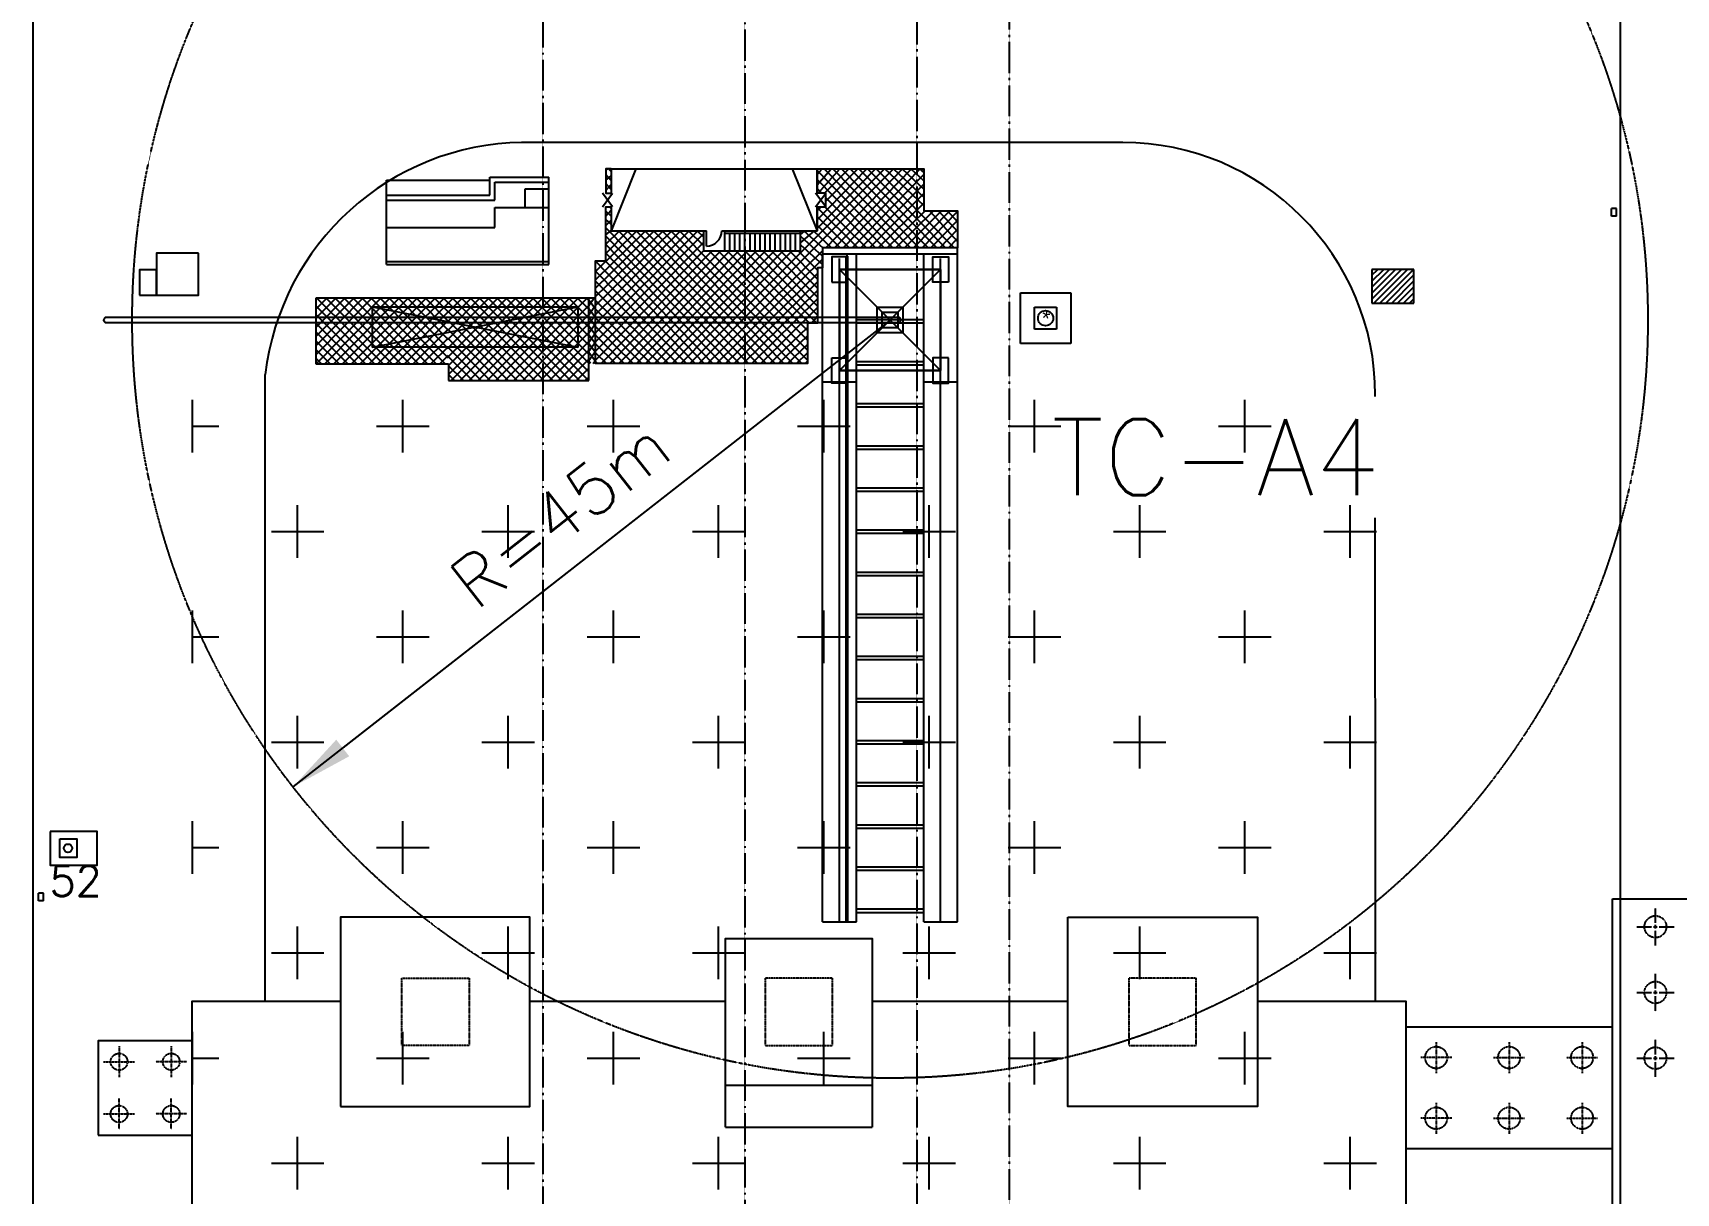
# Model space of a CAD drawing. Header units: inches. Extents: x 2621776591 to 2623670951, y 363331607 to 364354604.
# Drawn here: x 2622798344 to 2622895925, y 363660736 to 363729607 of the extents above; entities that cross this region are included whole.
import ezdxf
from ezdxf.enums import TextEntityAlignment as Align

# ---------------------------------------------------------------- set-up
doc = ezdxf.new("R2010")
doc.units = ezdxf.units.IN
doc.header["$MEASUREMENT"] = 0
for name, pattern in [('BORDERX2', [3.5, 1, -0.5, 1, -0.5, 0, -0.5]), ('CENTER2', [1.125, 0.75, -0.125, 0.125, -0.125]), ('HIDDEN', [0.375, 0.25, -0.125]), ('HIDDEN2', [0.1875, 0.125, -0.0625])]:
    doc.linetypes.add(name, pattern=pattern)
for name, color, linetype in [('ANCHOR POINT', 7, 'Continuous'), ('BLDG', 3, 'Continuous'), ('BOLLARD', 1, 'Continuous'), ('Bollard Nos.', 7, 'Continuous'), ('DIM', 8, 'Continuous'), ('EJECTOR', 6, 'Continuous'), ('LTOWER', 2, 'Continuous'), ('PLAN', 2, 'Continuous'), ('RCC SLAB ON WELDING PLANE-1', 2, 'Continuous'), ('ROAD', 2, 'Continuous'), ('TEXT', 7, 'Continuous'), ('TEXT2', 1, 'Continuous'), ('TEXT3', 6, 'Continuous'), ('TOWER CRANE POSITION', 90, 'Continuous')]:
    doc.layers.add(name, color=color, linetype=linetype)
doc.layers.add('CRANE', color=7, linetype='Continuous', true_color=0x7f3f7f)
doc.layers.add('LAYOUT FREEZE', color=4, linetype='Continuous', plot=False)
doc.styles.add('ROMANS', font='romans')
doc.styles.get("Standard").update_dxf_attribs({"font": 'arial.ttf'})
doc.dimstyles.new('D1500', dxfattribs={"dimtxt": 3000, "dimasz": 3750, "dimexe": 3000, "dimexo": 3000, "dimgap": 1500, "dimtad": 1, "dimdec": 0, "dimzin": 0, "dimdsep": 46, "dimtxsty": 'ROMANS', "dimcen": 0, "dimclrd": 8, "dimclre": 8, "dimclrt": 1, "dimadec": 0, "dimazin": 0, "dimtfac": 1, "dimtdec": 0, "dimtofl": 0, "dimtmove": 0, "dimatfit": 3, "dimfxl": 2, "dimtolj": 1, "dimtzin": 0, "dimarcsym": 0})
pattern_1 = [(45, (0, 0), (-265.1650429449553, 265.1650429449554), []), (135, (0, 0), (-265.1650429449554, -265.1650429449553), [])]
pattern_2 = [(45, (0, 0), (-265.1650429449554, 265.1650429449554), []), (135, (0, 0), (-265.1650429449554, -265.1650429449553), [])]

# ---------------------------------------------------------------- blocks, each defined once
blk = doc.blocks.new('*U97')
at = {"layer": 'TEXT', "color": 0, "linetype": 'CENTER2', "transparency": 16777216}
for p, q in [((0, 222.2423911094666), (0, 1111.331955547333)), ((-1111.331955547333, 0), (-222.2423911094666, 0)), ((222.2423911094666, 0), (1111.331955547333, 0)), ((0, -1111.331955547333), (0, -222.2423911094666))]:
    blk.add_line(p, q, dxfattribs=at)
at = {"layer": 'TEXT', "color": 0, "linetype": 'Continuous', "transparency": 16777216}
for p, q in [((-111.1211955547333, 0), (111.1211955547333, 0)), ((0, -111.1211955547333), (0, 111.1211955547333))]:
    blk.add_line(p, q, dxfattribs=at)
blk = doc.blocks.new('*U98')
at = {"layer": 'TEXT', "color": 0, "linetype": 'CENTER2', "transparency": 16777216}
for p, q in [((0, 222.2423911094666), (0, 1111.331955547333)), ((-1111.331955547333, 0), (-222.2423911094666, 0)), ((222.2423911094666, 0), (1111.331955547333, 0)), ((0, -1111.331955547333), (0, -222.2423911094666))]:
    blk.add_line(p, q, dxfattribs=at)
at = {"layer": 'TEXT', "color": 0, "linetype": 'Continuous', "transparency": 16777216}
for p, q in [((-111.1211955547333, 0), (111.1211955547333, 0)), ((0, -111.1211955547333), (0, 111.1211955547333))]:
    blk.add_line(p, q, dxfattribs=at)
blk = doc.blocks.new('*U99')
at = {"layer": 'TEXT', "color": 0, "linetype": 'CENTER2', "transparency": 16777216}
for p, q in [((0, 222.2423911094666), (0, 1111.331955547333)), ((-1111.331955547333, 0), (-222.2423911094666, 0)), ((222.2423911094666, 0), (1111.331955547333, 0)), ((0, -1111.331955547333), (0, -222.2423911094666))]:
    blk.add_line(p, q, dxfattribs=at)
at = {"layer": 'TEXT', "color": 0, "linetype": 'Continuous', "transparency": 16777216}
for p, q in [((-111.1211955547333, 0), (111.1211955547333, 0)), ((0, -111.1211955547333), (0, 111.1211955547333))]:
    blk.add_line(p, q, dxfattribs=at)
blk = doc.blocks.new('*U100')
at = {"layer": 'TEXT', "color": 0, "linetype": 'CENTER2', "transparency": 16777216}
for p, q in [((0, 222.2423911094666), (0, 1111.331955547333)), ((-1111.331955547333, 0), (-222.2423911094666, 0)), ((222.2423911094666, 0), (1111.331955547333, 0)), ((0, -1111.331955547333), (0, -222.2423911094666))]:
    blk.add_line(p, q, dxfattribs=at)
at = {"layer": 'TEXT', "color": 0, "linetype": 'Continuous', "transparency": 16777216}
for p, q in [((-111.1211955547333, 0), (111.1211955547333, 0)), ((0, -111.1211955547333), (0, 111.1211955547333))]:
    blk.add_line(p, q, dxfattribs=at)
blk = doc.blocks.new('*U101')
at = {"layer": 'TEXT', "color": 0, "linetype": 'CENTER2', "transparency": 16777216}
for p, q in [((0, 222.2423911094666), (0, 1111.331955547333)), ((-1111.331955547333, 0), (-222.2423911094666, 0)), ((222.2423911094666, 0), (1111.331955547333, 0)), ((0, -1111.331955547333), (0, -222.2423911094666))]:
    blk.add_line(p, q, dxfattribs=at)
at = {"layer": 'TEXT', "color": 0, "linetype": 'Continuous', "transparency": 16777216}
for p, q in [((-111.1211955547333, 0), (111.1211955547333, 0)), ((0, -111.1211955547333), (0, 111.1211955547333))]:
    blk.add_line(p, q, dxfattribs=at)
blk = doc.blocks.new('*U102')
at = {"layer": 'TEXT', "color": 0, "linetype": 'CENTER2', "transparency": 16777216}
for p, q in [((0, 222.2423911094666), (0, 1111.331955547333)), ((-1111.331955547333, 0), (-222.2423911094666, 0)), ((222.2423911094666, 0), (1111.331955547333, 0)), ((0, -1111.331955547333), (0, -222.2423911094666))]:
    blk.add_line(p, q, dxfattribs=at)
at = {"layer": 'TEXT', "color": 0, "linetype": 'Continuous', "transparency": 16777216}
for p, q in [((-111.1211955547333, 0), (111.1211955547333, 0)), ((0, -111.1211955547333), (0, 111.1211955547333))]:
    blk.add_line(p, q, dxfattribs=at)
blk = doc.blocks.new('*U103')
at = {"layer": 'TEXT', "color": 0, "linetype": 'CENTER2', "transparency": 16777216}
for p, q in [((0, 222.2423911094666), (0, 1111.331955547333)), ((-1111.331955547333, 0), (-222.2423911094666, 0)), ((222.2423911094666, 0), (1111.331955547333, 0)), ((0, -1111.331955547333), (0, -222.2423911094666))]:
    blk.add_line(p, q, dxfattribs=at)
at = {"layer": 'TEXT', "color": 0, "linetype": 'Continuous', "transparency": 16777216}
for p, q in [((-111.1211955547333, 0), (111.1211955547333, 0)), ((0, -111.1211955547333), (0, 111.1211955547333))]:
    blk.add_line(p, q, dxfattribs=at)
blk = doc.blocks.new('*U104')
at = {"layer": 'TEXT', "color": 0, "linetype": 'CENTER2', "transparency": 16777216}
for p, q in [((0, 222.2423911094666), (0, 1111.331955547333)), ((-1111.331955547333, 0), (-222.2423911094666, 0)), ((222.2423911094666, 0), (1111.331955547333, 0)), ((0, -1111.331955547333), (0, -222.2423911094666))]:
    blk.add_line(p, q, dxfattribs=at)
at = {"layer": 'TEXT', "color": 0, "linetype": 'Continuous', "transparency": 16777216}
for p, q in [((-111.1211955547333, 0), (111.1211955547333, 0)), ((0, -111.1211955547333), (0, 111.1211955547333))]:
    blk.add_line(p, q, dxfattribs=at)
blk = doc.blocks.new('*U105')
at = {"layer": 'TEXT', "color": 0, "linetype": 'CENTER2', "transparency": 16777216}
for p, q in [((0, 222.2423911094666), (0, 1111.331955547333)), ((-1111.331955547333, 0), (-222.2423911094666, 0)), ((222.2423911094666, 0), (1111.331955547333, 0)), ((0, -1111.331955547333), (0, -222.2423911094666))]:
    blk.add_line(p, q, dxfattribs=at)
at = {"layer": 'TEXT', "color": 0, "linetype": 'Continuous', "transparency": 16777216}
for p, q in [((-111.1211955547333, 0), (111.1211955547333, 0)), ((0, -111.1211955547333), (0, 111.1211955547333))]:
    blk.add_line(p, q, dxfattribs=at)
blk = doc.blocks.new('*U106')
at = {"layer": 'TEXT', "color": 0, "linetype": 'CENTER2', "transparency": 16777216}
for p, q in [((0, 222.2423911094666), (0, 1111.331955547333)), ((-1111.331955547333, 0), (-222.2423911094666, 0)), ((222.2423911094666, 0), (1111.331955547333, 0)), ((0, -1111.331955547333), (0, -222.2423911094666))]:
    blk.add_line(p, q, dxfattribs=at)
at = {"layer": 'TEXT', "color": 0, "linetype": 'Continuous', "transparency": 16777216}
for p, q in [((-111.1211955547333, 0), (111.1211955547333, 0)), ((0, -111.1211955547333), (0, 111.1211955547333))]:
    blk.add_line(p, q, dxfattribs=at)
blk = doc.blocks.new('*U107')
at = {"layer": 'TEXT', "color": 0, "linetype": 'CENTER2', "transparency": 16777216}
for p, q in [((0, 222.2423911094666), (0, 1111.331955547333)), ((-1111.331955547333, 0), (-222.2423911094666, 0)), ((222.2423911094666, 0), (1111.331955547333, 0)), ((0, -1111.331955547333), (0, -222.2423911094666))]:
    blk.add_line(p, q, dxfattribs=at)
at = {"layer": 'TEXT', "color": 0, "linetype": 'Continuous', "transparency": 16777216}
for p, q in [((-111.1211955547333, 0), (111.1211955547333, 0)), ((0, -111.1211955547333), (0, 111.1211955547333))]:
    blk.add_line(p, q, dxfattribs=at)
blk = doc.blocks.new('*U108')
at = {"layer": 'TEXT', "color": 0, "linetype": 'CENTER2', "transparency": 16777216}
for p, q in [((0, 222.2423911094666), (0, 1111.331955547333)), ((-1111.331955547333, 0), (-222.2423911094666, 0)), ((222.2423911094666, 0), (1111.331955547333, 0)), ((0, -1111.331955547333), (0, -222.2423911094666))]:
    blk.add_line(p, q, dxfattribs=at)
at = {"layer": 'TEXT', "color": 0, "linetype": 'Continuous', "transparency": 16777216}
for p, q in [((-111.1211955547333, 0), (111.1211955547333, 0)), ((0, -111.1211955547333), (0, 111.1211955547333))]:
    blk.add_line(p, q, dxfattribs=at)
blk = doc.blocks.new('*U109')
at = {"layer": 'TEXT', "color": 0, "linetype": 'CENTER2', "transparency": 16777216}
for p, q in [((0, 222.2423911094666), (0, 1111.331955547333)), ((-1111.331955547333, 0), (-222.2423911094666, 0)), ((222.2423911094666, 0), (1111.331955547333, 0)), ((0, -1111.331955547333), (0, -222.2423911094666))]:
    blk.add_line(p, q, dxfattribs=at)
at = {"layer": 'TEXT', "color": 0, "linetype": 'Continuous', "transparency": 16777216}
for p, q in [((-111.1211955547333, 0), (111.1211955547333, 0)), ((0, -111.1211955547333), (0, 111.1211955547333))]:
    blk.add_line(p, q, dxfattribs=at)
blk = doc.blocks.new('*U110')
at = {"layer": 'TEXT', "color": 0, "linetype": 'CENTER2', "transparency": 16777216}
for p, q in [((0, 222.2423911094666), (0, 1111.331955547333)), ((-1111.331955547333, 0), (-222.2423911094666, 0)), ((222.2423911094666, 0), (1111.331955547333, 0)), ((0, -1111.331955547333), (0, -222.2423911094666))]:
    blk.add_line(p, q, dxfattribs=at)
at = {"layer": 'TEXT', "color": 0, "linetype": 'Continuous', "transparency": 16777216}
for p, q in [((-111.1211955547333, 0), (111.1211955547333, 0)), ((0, -111.1211955547333), (0, 111.1211955547333))]:
    blk.add_line(p, q, dxfattribs=at)
blk = doc.blocks.new('*U111')
at = {"layer": 'TEXT', "color": 0, "linetype": 'CENTER2', "transparency": 16777216}
for p, q in [((0, 222.2423911094666), (0, 1111.331955547333)), ((-1111.331955547333, 0), (-222.2423911094666, 0)), ((222.2423911094666, 0), (1111.331955547333, 0)), ((0, -1111.331955547333), (0, -222.2423911094666))]:
    blk.add_line(p, q, dxfattribs=at)
at = {"layer": 'TEXT', "color": 0, "linetype": 'Continuous', "transparency": 16777216}
for p, q in [((-111.1211955547333, 0), (111.1211955547333, 0)), ((0, -111.1211955547333), (0, 111.1211955547333))]:
    blk.add_line(p, q, dxfattribs=at)
blk = doc.blocks.new('*U112')
at = {"layer": 'TEXT', "color": 0, "linetype": 'CENTER2', "transparency": 16777216}
for p, q in [((0, 222.2423911094666), (0, 1111.331955547333)), ((-1111.331955547333, 0), (-222.2423911094666, 0)), ((222.2423911094666, 0), (1111.331955547333, 0)), ((0, -1111.331955547333), (0, -222.2423911094666))]:
    blk.add_line(p, q, dxfattribs=at)
at = {"layer": 'TEXT', "color": 0, "linetype": 'Continuous', "transparency": 16777216}
for p, q in [((-111.1211955547333, 0), (111.1211955547333, 0)), ((0, -111.1211955547333), (0, 111.1211955547333))]:
    blk.add_line(p, q, dxfattribs=at)
blk = doc.blocks.new('*U113')
at = {"layer": 'TEXT', "color": 0, "linetype": 'CENTER2', "transparency": 16777216}
for p, q in [((0, 222.2423911094666), (0, 1111.331955547333)), ((-1111.331955547333, 0), (-222.2423911094666, 0)), ((222.2423911094666, 0), (1111.331955547333, 0)), ((0, -1111.331955547333), (0, -222.2423911094666))]:
    blk.add_line(p, q, dxfattribs=at)
at = {"layer": 'TEXT', "color": 0, "linetype": 'Continuous', "transparency": 16777216}
for p, q in [((-111.1211955547333, 0), (111.1211955547333, 0)), ((0, -111.1211955547333), (0, 111.1211955547333))]:
    blk.add_line(p, q, dxfattribs=at)
blk = doc.blocks.new('*U114')
at = {"layer": 'TEXT', "color": 0, "linetype": 'CENTER2', "transparency": 16777216}
for p, q in [((0, 222.2423911094666), (0, 1111.331955547333)), ((-1111.331955547333, 0), (-222.2423911094666, 0)), ((222.2423911094666, 0), (1111.331955547333, 0)), ((0, -1111.331955547333), (0, -222.2423911094666))]:
    blk.add_line(p, q, dxfattribs=at)
at = {"layer": 'TEXT', "color": 0, "linetype": 'Continuous', "transparency": 16777216}
for p, q in [((-111.1211955547333, 0), (111.1211955547333, 0)), ((0, -111.1211955547333), (0, 111.1211955547333))]:
    blk.add_line(p, q, dxfattribs=at)
blk = doc.blocks.new('*U115')
at = {"layer": 'TEXT', "color": 0, "linetype": 'CENTER2', "transparency": 16777216}
for p, q in [((0, 222.2423911094666), (0, 1111.331955547333)), ((-1111.331955547333, 0), (-222.2423911094666, 0)), ((222.2423911094666, 0), (1111.331955547333, 0)), ((0, -1111.331955547333), (0, -222.2423911094666))]:
    blk.add_line(p, q, dxfattribs=at)
at = {"layer": 'TEXT', "color": 0, "linetype": 'Continuous', "transparency": 16777216}
for p, q in [((-111.1211955547333, 0), (111.1211955547333, 0)), ((0, -111.1211955547333), (0, 111.1211955547333))]:
    blk.add_line(p, q, dxfattribs=at)
blk = doc.blocks.new('*U92')
at = {"layer": 'TEXT', "color": 0, "linetype": 'CENTER2', "transparency": 16777216}
for p, q in [((0, 222.2423911094666), (0, 1111.331955547333)), ((-1111.331955547333, 0), (-222.2423911094666, 0)), ((222.2423911094666, 0), (1111.331955547333, 0)), ((0, -1111.331955547333), (0, -222.2423911094666))]:
    blk.add_line(p, q, dxfattribs=at)
at = {"layer": 'TEXT', "color": 0, "linetype": 'Continuous', "transparency": 16777216}
for p, q in [((-111.1211955547333, 0), (111.1211955547333, 0)), ((0, -111.1211955547333), (0, 111.1211955547333))]:
    blk.add_line(p, q, dxfattribs=at)
blk = doc.blocks.new('*U93')
at = {"layer": 'TEXT', "color": 0, "linetype": 'CENTER2', "transparency": 16777216}
for p, q in [((0, 222.2423911094666), (0, 1111.331955547333)), ((-1111.331955547333, 0), (-222.2423911094666, 0)), ((222.2423911094666, 0), (1111.331955547333, 0)), ((0, -1111.331955547333), (0, -222.2423911094666))]:
    blk.add_line(p, q, dxfattribs=at)
at = {"layer": 'TEXT', "color": 0, "linetype": 'Continuous', "transparency": 16777216}
for p, q in [((-111.1211955547333, 0), (111.1211955547333, 0)), ((0, -111.1211955547333), (0, 111.1211955547333))]:
    blk.add_line(p, q, dxfattribs=at)
blk = doc.blocks.new('*U94')
at = {"layer": 'TEXT', "color": 0, "linetype": 'CENTER2', "transparency": 16777216}
for p, q in [((0, 222.2423911094666), (0, 1111.331955547333)), ((-1111.331955547333, 0), (-222.2423911094666, 0)), ((222.2423911094666, 0), (1111.331955547333, 0)), ((0, -1111.331955547333), (0, -222.2423911094666))]:
    blk.add_line(p, q, dxfattribs=at)
at = {"layer": 'TEXT', "color": 0, "linetype": 'Continuous', "transparency": 16777216}
for p, q in [((-111.1211955547333, 0), (111.1211955547333, 0)), ((0, -111.1211955547333), (0, 111.1211955547333))]:
    blk.add_line(p, q, dxfattribs=at)
blk = doc.blocks.new('*U95')
at = {"layer": 'TEXT', "color": 0, "linetype": 'CENTER2', "transparency": 16777216}
for p, q in [((0, 222.2423911094666), (0, 1111.331955547333)), ((-1111.331955547333, 0), (-222.2423911094666, 0)), ((222.2423911094666, 0), (1111.331955547333, 0)), ((0, -1111.331955547333), (0, -222.2423911094666))]:
    blk.add_line(p, q, dxfattribs=at)
at = {"layer": 'TEXT', "color": 0, "linetype": 'Continuous', "transparency": 16777216}
for p, q in [((-111.1211955547333, 0), (111.1211955547333, 0)), ((0, -111.1211955547333), (0, 111.1211955547333))]:
    blk.add_line(p, q, dxfattribs=at)
blk = doc.blocks.new('*U96')
at = {"layer": 'TEXT', "color": 0, "linetype": 'CENTER2', "transparency": 16777216}
for p, q in [((0, 222.2423911094666), (0, 1111.331955547333)), ((-1111.331955547333, 0), (-222.2423911094666, 0)), ((222.2423911094666, 0), (1111.331955547333, 0)), ((0, -1111.331955547333), (0, -222.2423911094666))]:
    blk.add_line(p, q, dxfattribs=at)
at = {"layer": 'TEXT', "color": 0, "linetype": 'Continuous', "transparency": 16777216}
for p, q in [((-111.1211955547333, 0), (111.1211955547333, 0)), ((0, -111.1211955547333), (0, 111.1211955547333))]:
    blk.add_line(p, q, dxfattribs=at)
blk = doc.blocks.new('A$C04841EF5')
at = {"layer": 'TEXT', "color": 9, "linetype": 'HIDDEN2', "ltscale": 2}
for centre in [(2622894695.684726, 363676549.332268), (2622909595.684726, 363676549.332268), (2622894695.684726, 363672649.332268), (2622909595.684726, 363672649.332268), (2622894695.684726, 363668749.332268), (2622909595.684726, 363668749.332268), (2622894695.684726, 363656549.332268), (2622909595.684726, 363656549.332268), (2622894695.684726, 363652649.332268), (2622909595.684726, 363652649.332268), (2622894695.684726, 363648749.332268), (2622909595.684726, 363648749.332268), (2622894695.684726, 363645249.332268), (2622909595.684726, 363645249.332268), (2622894695.684726, 363641349.332268), (2622909595.684726, 363641349.332268), (2622894695.684726, 363637449.332268), (2622909595.684726, 363637449.332268), (2622894695.684726, 363625249.332268), (2622909595.684726, 363625249.332268), (2622894695.684726, 363621349.332268), (2622909595.684726, 363621349.332268), (2622894695.684726, 363617449.332268), (2622909595.684726, 363617449.332268)]:
    blk.add_circle(centre, 650, dxfattribs=at)
at = {"layer": 'TEXT', "color": 9, "linetype": 'CENTER2'}
for name, p in [('*U97', (2622894695.684726, 363676549.332268)), ('*U98', (2622909595.684726, 363676549.332268)), ('*U100', (2622894695.684726, 363672649.332268)), ('*U99', (2622909595.684726, 363672649.332268)), ('*U101', (2622894695.684726, 363668749.332268)), ('*U102', (2622909595.684726, 363668749.332268)), ('*U103', (2622894695.684726, 363656549.332268)), ('*U105', (2622909595.684726, 363656549.332268)), ('*U104', (2622894695.684726, 363652649.332268)), ('*U106', (2622909595.684726, 363652649.332268)), ('*U108', (2622894695.684726, 363648749.332268)), ('*U107', (2622909595.684726, 363648749.332268)), ('*U109', (2622894695.684726, 363645249.332268)), ('*U110', (2622909595.684726, 363645249.332268)), ('*U112', (2622894695.684726, 363641349.332268)), ('*U111', (2622909595.684726, 363641349.332268)), ('*U113', (2622894695.684726, 363637449.332268)), ('*U114', (2622909595.684726, 363637449.332268)), ('*U92', (2622894695.684726, 363625249.332268)), ('*U115', (2622909595.684726, 363625249.332268)), ('*U93', (2622894695.684726, 363621349.332268)), ('*U94', (2622909595.684726, 363621349.332268)), ('*U96', (2622894695.684726, 363617449.332268)), ('*U95', (2622909595.684726, 363617449.332268))]:
    blk.add_blockref(name, p, dxfattribs=at)
blk = doc.blocks.new('A$C3E9357EF')
at = {"layer": 'PLAN'}
blk.add_lwpolyline([(-5600, 0), (0, 0), (0, 5600), (-5600, 5600)], close=True, dxfattribs=at)
at = {"layer": 'TEXT', "color": 9, "linetype": 'CENTER2', "ltscale": 0.3}
for p, q in [((-4350, 5270.634920597076), (-4350, 3429.365079402924)), ((-1250, 5270.634920597076), (-1250, 3429.365079402924)), ((-5270.634920597076, 4350), (-3429.365079402924, 4350)), ((-329.3650794029236, 4350), (-2170.634920597076, 4350)), ((-4350, 329.3650794029236), (-4350, 2170.634920597076)), ((-1250, 329.3650794029236), (-1250, 2170.634920597076)), ((-5270.634920597076, 1250), (-3429.365079402924, 1250)), ((-329.3650794029236, 1250), (-2170.634920597076, 1250))]:
    blk.add_line(p, q, dxfattribs=at)
at = {"layer": 'TEXT', "color": 9, "linetype": 'HIDDEN2', "ltscale": 2}
for centre in [(-4350, 4350), (-1250, 4350), (-4350, 1250), (-1250, 1250)]:
    blk.add_circle(centre, 500, dxfattribs=at)
blk = doc.blocks.new('A$C58244D95')
at = {"layer": 'PLAN'}
blk.add_lwpolyline([(0, -7200), (12265, -7200), (12265, 0), (0, 0)], close=True, dxfattribs=at)
at = {"layer": 'TEXT', "color": 9, "linetype": 'CENTER2', "ltscale": 0.3}
for p, q in [((1800, -879.3650794029236), (1800, -2720.634920597076)), ((6132.5, -879.3650794029236), (6132.5, -2720.634920597076)), ((10465, -879.3650794029236), (10465, -2720.634920597076)), ((2720.634920597076, -1800), (879.3650794029236, -1800)), ((5211.865079402924, -1800), (7053.134920597076, -1800)), ((9544.365079402924, -1800), (11385.63492059708, -1800)), ((1800, -4479.365079402924), (1800, -6320.634920597076)), ((6132.5, -4479.365079402924), (6132.5, -6320.634920597076)), ((10465, -4479.365079402924), (10465, -6320.634920597076)), ((2720.634920597076, -5400), (879.3650794029236, -5400)), ((5211.865079402924, -5400), (7053.134920597076, -5400)), ((9544.365079402924, -5400), (11385.63492059708, -5400))]:
    blk.add_line(p, q, dxfattribs=at)
at = {"layer": 'TEXT', "color": 9, "linetype": 'HIDDEN2', "ltscale": 1.5}
for centre in [(1800, -1800), (6132.5, -1800), (10465, -1800), (1800, -5400), (6132.5, -5400), (10465, -5400)]:
    blk.add_circle(centre, 650, dxfattribs=at)
blk = doc.blocks.new('A$C3CC9201D')
at = {"layer": 'PLAN'}
for p, q in [((-2400.000000953674, 0), (0, 12200)), ((0, 0), (-2400.000000953674, 12200))]:
    blk.add_line(p, q, dxfattribs=at)
blk.add_lwpolyline([(-2400.000000953674, 12200), (0, 12200), (0, 0), (-2400.000000953674, 0)], close=True, dxfattribs=at)
blk = doc.blocks.new('A$C535C27A4')
at = {"layer": 'BOLLARD'}
for points in [[(0, 1000), (0, -1000), (2800, -1000.000000357628), (2800, 999.9999996423721)], [(570, 557.5), (1580, 557.5), (1580, -557.5), (570, -557.5)]]:
    blk.add_lwpolyline(points, close=True, dxfattribs=at)
blk.add_circle((1060.00114774704, 0), 250, dxfattribs=at)
blk = doc.blocks.new('A$C6b66f7a2')
at = {"layer": 'BOLLARD'}
blk.add_blockref('A$C535C27A4', (2622799368.812347, 363681209.7696136), dxfattribs=at)
at = {"layer": 'Bollard Nos.', "style": 'ROMANS'}
blk.add_text('52', height=1800, dxfattribs=at).set_placement((2622799343.523187, 363678371.3075045))
blk = doc.blocks.new('*D170')
at = {"layer": 'Defpoints', "color": 0, "transparency": 16777216}
for p in [(2622849243.691272, 363712562.2426276), (2622813789.336012, 363684849.6337085)]:
    blk.add_point(p, dxfattribs=at)
at = {"layer": 'TOWER CRANE POSITION', "color": 8, "lineweight": -2, "transparency": 16777216}
blk.add_line((2622838832.491711, 363704424.4130244), (2622816743.865617, 363687159.0177851), dxfattribs=at)
at = {"layer": 'TOWER CRANE POSITION', "color": 8, "transparency": 16777216}
blk.add_solid([(2622816358.96827, 363687651.4393859), (2622817128.762962, 363686666.5961843), (2622813789.336012, 363684849.6337085)], dxfattribs=at)
at = {"layer": 'TOWER CRANE POSITION', "color": 10, "transparency": 16777216, "insert": (2622829669.00638, 363701069.5618521), "char_height": 3000, "attachment_point": 5, "rotation": 38.012672773251374, "style": 'ROMANS'}
blk.add_mtext('\\A1;R=45m', dxfattribs=at)
blk = doc.blocks.new('A$C025c3eea')
h = blk.add_hatch()
h.set_pattern_fill('CROSS', color=190, scale=25000)
h.set_pattern_definition([(0, (0, 0), (6250, 6250), [3125, -9375]), (90, (1562.5, -1562.5), (-6249.999999999999, 6250), [3125, -9375])])
h.paths.add_polyline_path([(-36790.66273736954, -137395.1127122641), (-36790.66273736954, -172595.9893831015), (0, -172595.9893831015), (0, 0), (-72063.49206352234, 0), (-72063.49206352234, -133129.3227571249), (-74354.24835014343, -133129.3227571249), (-74354.24835014343, -138929.3227590322), (-61154.24835014343, -138929.3227590322), (-61154.24835014343, -137395.1127122641)])

msp = doc.modelspace()

# ---------------------------------------------------------------- hatches: boundary and pattern name
at = {"linetype": 'ByBlock'}
h = msp.add_hatch(dxfattribs=at)
h.set_pattern_fill('ANSI31', color=256, scale=2000, style=0)
h.set_pattern_definition([(45, (2622877733.95807, 363714036.3181389), (-176.7766952966369, 176.7766952966369), [])])
h.paths.add_polyline_path([(2622877855.741298, 363713569.3323619), (2622880355.741298, 363713569.3323619), (2622880355.741298, 363715569.3323619), (2622877855.741298, 363715569.3323619)])
at = {"layer": 'PLAN', "linetype": 'ByBlock'}
h = msp.add_hatch(dxfattribs=at)
h.set_pattern_fill('ANSI37', color=8, scale=3000, style=0)
h.set_pattern_definition(pattern_2)
h.paths.add_polyline_path([(2622844913.60727, 363719286.8813062), (2622845423.607269, 363719286.8808635), (2622845423.608009, 363720084.0171949), (2622844913.607963, 363720084.0176612), (2622844913.609232, 363721542.8844689), (2622851243.682541, 363721542.8844689), (2622851243.682542, 363719042.8845565), (2622853243.682541, 363719042.8846797), (2622853243.682543, 363716852.8921533), (2622845243.679494, 363716852.8931909), (2622845243.679494, 363715652.8919427), (2622844943.681473, 363715652.8919427), (2622844943.681473, 363712382.8919427), (2622844343.681473, 363712382.8919427), (2622844343.681473, 363709982.8919427), (2622831753.772157, 363709982.8919428), (2622831753.772157, 363713862.8849999), (2622831754.020477, 363716066.1265215), (2622832359.78342, 363716066.1756245), (2622832359.659257, 363719286.8924064), (2622832683.607269, 363719286.8919442), (2622832683.606022, 363717852.8880181), (2622838162.378281, 363717852.8880181), (2622838162.378281, 363716663.5851195), (2622843930.907544, 363716663.5802336), (2622843930.908552, 363717852.882139), (2622844913.606023, 363717852.8812845)])
h = msp.add_hatch(dxfattribs=at)
h.set_pattern_fill('ANSI37', color=8, scale=3000, style=0)
h.set_pattern_definition(pattern_2)
h.paths.add_polyline_path([(2622832683.609231, 363721542.8919423), (2622832359.659258, 363721542.8919423), (2622832359.659258, 363720086.8926321), (2622832683.607965, 363720086.8926321)])
h = msp.add_hatch(dxfattribs=at)
h.set_pattern_fill('ANSI37', color=8, scale=3000, style=0)
h.set_pattern_definition(pattern_1)
h.paths.add_polyline_path([(2622815143.772157, 363709962.8849999), (2622823023.772157, 363709962.8849999), (2622823023.772157, 363713862.8849999), (2622815143.772157, 363713862.8849999)])
h = msp.add_hatch(dxfattribs=at)
h.set_pattern_fill('ANSI37', color=8, scale=3000, style=0)
h.set_pattern_definition(pattern_1)
h.paths.add_polyline_path([(2622823023.772157, 363713862.8849999), (2622831353.772157, 363713862.8849999), (2622831353.772157, 363708962.885), (2622823023.772157, 363708962.885)])
h = msp.add_hatch(dxfattribs=at)
h.set_pattern_fill('ANSI37', color=8, scale=3000, style=0)
h.set_pattern_definition(pattern_1)
h.paths.add_polyline_path([(2622831353.772157, 363713870.5896138), (2622831753.772157, 363713870.5896138), (2622831753.772157, 363709982.8919428), (2622831353.772157, 363709982.8919428)])

# ---------------------------------------------------------------- linework, layer by layer
at = {"color": 8}
for p, q in [((2622846743.684623, 363716346.0801492), (2622846643.684622, 363716346.0801492)), ((2622846643.706914, 363676849.3334245), (2622846643.684622, 363716346.0801492)), ((2622846743.706915, 363676849.3334959), (2622846743.684623, 363716346.0801492))]:
    msp.add_line(p, q, dxfattribs=at)
at = {"linetype": 'ByBlock'}
for p, q in [((2622877855.741298, 363715569.3323619), (2622877855.741298, 363713569.3323619)), ((2622880355.741298, 363715569.3323619), (2622877855.741298, 363715569.3323619)), ((2622880355.741298, 363713569.3323619), (2622880355.741298, 363715569.3323619)), ((2622877855.741298, 363713569.3323619), (2622880355.741298, 363713569.3323619))]:
    msp.add_line(p, q, dxfattribs=at)
at = {"layer": 'ANCHOR POINT'}
for p, q in [((2622892085.741305, 363718734.7517463), (2622892085.741305, 363719184.7517463)), ((2622892385.741305, 363719184.7517463), (2622892085.741305, 363719184.7517463)), ((2622892385.741305, 363718734.7517463), (2622892385.741305, 363719184.7517463)), ((2622892385.741305, 363718734.7517463), (2622892085.741305, 363718734.7517463)), ((2622798978.771984, 363678534.7696131), (2622798678.771984, 363678534.7696131)), ((2622798678.771984, 363678084.7696131), (2622798678.771984, 363678534.7696131)), ((2622798978.771984, 363678084.7696131), (2622798978.771984, 363678534.7696131)), ((2622798978.771984, 363678084.7696131), (2622798678.771984, 363678084.7696131))]:
    msp.add_line(p, q, dxfattribs=at)
at = {"layer": 'BLDG'}
for p, q in [((2622827583.606458, 363720342.8850003), (2622828983.606458, 363720342.8850003)), ((2622827583.606458, 363719242.8850003), (2622827583.606458, 363720342.8850003)), ((2622828983.606458, 363716042.8850003), (2622828983.606458, 363720342.8850003)), ((2622825783.606449, 363718052.8850002), (2622825783.606452, 363719242.8850003)), ((2622825783.606452, 363719242.8850003), (2622828983.606458, 363719242.8850003)), ((2622819333.606458, 363718052.8850003), (2622825783.606457, 363718052.8850002)), ((2622819333.606458, 363716042.885), (2622819333.606458, 363718052.8850003)), ((2622819333.606458, 363716042.885), (2622828983.606458, 363716042.8850003))]:
    msp.add_line(p, q, dxfattribs=at)
at = {"layer": 'CRANE', "linetype": 'BORDERX2'}
for p, q in [((2622828621.113186, 364111009.0388685, -2.182787284255018e-08), (2622828621.113186, 363568050.6167499, -2.182787284255018e-08)), ((2622850843.692482, 364108242.3029956, -2.182787284255018e-08), (2622850843.692482, 363612984.5915753, -2.182787284255018e-08)), ((2622840620.733868, 364087548.3841288, -2.182787284255018e-08), (2622840620.733868, 363544555.6585762, -2.182787284255018e-08)), ((2622856343.783384, 363643484.5965747, -2.182787284255018e-08), (2622856343.775478, 364077774.4802753, -2.182787284255018e-08))]:
    msp.add_line(p, q, dxfattribs=at)
at = {"layer": 'EJECTOR'}
for points in [[(2622808178.772149, 363716534.3300918), (2622805678.772149, 363716534.3300918), (2622805678.772149, 363714034.3301008), (2622808178.772149, 363714034.3301008)], [(2622804678.772149, 363714034.3301008), (2622805678.772149, 363714034.3301008), (2622805678.772149, 363715534.3301008), (2622804678.772149, 363715534.3301008)]]:
    msp.add_lwpolyline(points, close=True, dxfattribs=at)
at = {"layer": 'LAYOUT FREEZE'}
for p, q in [((2622845243.684623, 363708902.8850002), (2622847243.683643, 363708902.8850002)), ((2622851243.683643, 363708902.8892791), (2622853243.682664, 363708902.8892791))]:
    msp.add_line(p, q, dxfattribs=at)
at = {"layer": 'LTOWER'}
for p, q in [((2622856981.930947, 363714169.8720229), (2622859981.930947, 363714169.8720229)), ((2622856981.930947, 363711169.8720228), (2622856981.930947, 363714169.8720229)), ((2622857831.930947, 363712019.8720223), (2622857831.930947, 363713319.8720219)), ((2622857831.930947, 363713319.8720219), (2622859131.930947, 363713319.8720224)), ((2622859131.930947, 363713319.8720224), (2622859131.930947, 363712019.8720228)), ((2622859981.930947, 363714169.8720229), (2622859981.930947, 363711169.8720229)), ((2622859131.930947, 363712019.8720228), (2622857831.930947, 363712019.8720223)), ((2622859981.930947, 363711169.8720229), (2622856981.930947, 363711169.8720228))]:
    msp.add_line(p, q, dxfattribs=at)
msp.add_circle((2622858481.930947, 363712669.8720224), 449.9999999999999, dxfattribs=at)
at = {"layer": 'PLAN'}
for p, q in [((2622834158.609231, 363721542.8906601), (2622832683.607591, 363717852.8919428)), ((2622832683.609231, 363721542.8919423), (2622832683.607965, 363720086.8919433)), ((2622832683.609231, 363721542.8919423), (2622844913.609231, 363721542.8813065)), ((2622843438.60923, 363721542.8825896), (2622844913.606022, 363717852.8813069)), ((2622844913.60874, 363721542.8844689), (2622844913.607965, 363720086.8813074)), ((2622819333.606458, 363720862.8850003), (2622825483.606457, 363720862.8850001)), ((2622819333.606458, 363715862.8850001), (2622819333.606458, 363720862.8850003)), ((2622825483.606454, 363719982.8850001), (2622825483.606457, 363721042.8850002)), ((2622825483.606457, 363721042.8850002), (2622828983.606458, 363721042.8850002)), ((2622825783.606456, 363720742.8850003), (2622828983.606458, 363720742.8850003)), ((2622825783.606453, 363719682.8850002), (2622825783.606456, 363720742.8850003)), ((2622828983.606452, 363715862.8850002), (2622828983.606458, 363721042.8850002)), ((2622832173.607617, 363719286.8923877), (2622832773.608313, 363720086.8918661)), ((2622832773.607617, 363719286.8918656), (2622832173.608313, 363720086.8923877)), ((2622844823.607269, 363719286.8813851), (2622845423.607965, 363720086.8808635)), ((2622845423.607269, 363719286.8808635), (2622844823.607965, 363720086.8813851)), ((2622819333.606458, 363719982.8850003), (2622825483.606454, 363719982.8850001)), ((2622819333.606458, 363719682.8850003), (2622825783.606453, 363719682.8850002)), ((2622832683.607269, 363719286.8919442), (2622832683.606022, 363717852.8919433)), ((2622844913.607269, 363719286.8813065), (2622844913.606022, 363717852.8813069)), ((2622832683.607591, 363717852.8919428), (2622838348.606744, 363717852.8866248)), ((2622838348.60733, 363716952.8865594), (2622838348.606744, 363717852.8865593)), ((2622839248.606904, 363717852.8861036), (2622844913.606022, 363717852.8813069)), ((2622839430.907544, 363716663.5851195), (2622839430.908552, 363717852.8859492)), ((2622843930.908422, 363717700.0147042), (2622839430.908422, 363717700.0185165)), ((2622839730.907544, 363716663.5848653), (2622839730.908422, 363717700.0182624)), ((2622840030.907544, 363716663.5846112), (2622840030.908422, 363717700.0180083)), ((2622840330.907544, 363716663.584357), (2622840330.908422, 363717700.0177541)), ((2622840630.907544, 363716663.5841029), (2622840630.908422, 363717700.0175)), ((2622840930.907544, 363716663.5838487), (2622840930.908422, 363717700.0172458)), ((2622841230.907544, 363716663.5835946), (2622841230.908422, 363717700.0169917)), ((2622841530.907544, 363716663.5833404), (2622841530.908422, 363717700.0167375)), ((2622841830.907544, 363716663.5830863), (2622841830.908422, 363717700.0164834)), ((2622842130.907544, 363716663.5828321), (2622842130.908422, 363717700.0162292)), ((2622842430.907544, 363716663.5825779), (2622842430.908422, 363717700.015975)), ((2622842730.907544, 363716663.5823238), (2622842730.908422, 363717700.0157209)), ((2622843030.907544, 363716663.5820696), (2622843030.908422, 363717700.0154667)), ((2622843330.907544, 363716663.5818155), (2622843330.908422, 363717700.0152126)), ((2622843630.907544, 363716663.5815613), (2622843630.908422, 363717700.0149584)), ((2622843930.907544, 363716663.5813072), (2622843930.908422, 363717700.0147043)), ((2622838162.378281, 363716663.5851195), (2622843930.907545, 363716663.5851194)), ((2622845243.706995, 363676849.3324261), (2622845243.679327, 363716492.8844689)), ((2622845243.681473, 363716492.8844689), (2622853243.682543, 363716492.8844689)), ((2622847243.706503, 363676849.3324261), (2622847243.67823, 363716492.8844689)), ((2622851243.70519, 363676849.3338524), (2622851243.678541, 363716492.8844689)), ((2622853243.679628, 363716492.8844689), (2622853243.679675, 363716852.8921533)), ((2622853243.70571, 363676849.3338524), (2622853243.679628, 363716492.8844689)), ((2622819333.606458, 363715862.8850001), (2622828983.606452, 363715862.8850002)), ((2622815143.772157, 363713862.8849999), (2622815143.772157, 363709962.8849999)), ((2622831753.772157, 363713862.8849999), (2622815143.772157, 363713862.8849999)), ((2622831353.772157, 363708962.885), (2622831353.772157, 363713862.8849999)), ((2622815143.772157, 363709962.8849999), (2622823023.772157, 363709962.8849999)), ((2622823023.772157, 363709962.8849999), (2622823023.772157, 363708962.885)), ((2622823023.772157, 363708962.885), (2622831353.772157, 363708962.885)), ((2622845243.706995, 363676849.3324261), (2622847243.706503, 363676849.3338524)), ((2622851243.705191, 363676849.3338524), (2622853243.705709, 363676849.3338524))]:
    msp.add_line(p, q, dxfattribs=at)
at = {"layer": 'PLAN', "color": 8}
for p, q in [((2622847243.684571, 363712602.8850002), (2622851243.684517, 363712602.8850002)), ((2622847243.684714, 363712402.8850002), (2622851243.684652, 363712402.8850002)), ((2622847243.684571, 363710102.8850002), (2622851243.684517, 363710102.8850002)), ((2622847243.684714, 363709902.8850002), (2622851243.684652, 363709902.8850002)), ((2622847243.684571, 363707602.8850002), (2622851243.684517, 363707602.8850002)), ((2622847243.684714, 363707402.8850002), (2622851243.684652, 363707402.8850002)), ((2622847243.747514, 363705102.8850002), (2622851243.747514, 363705102.8850002)), ((2622847243.747514, 363704902.8850002), (2622851243.747514, 363704902.8850002)), ((2622847243.81051, 363702602.8850002), (2622851243.81051, 363702602.8850002)), ((2622847243.81051, 363702402.8850002), (2622851243.81051, 363702402.8850002)), ((2622847243.747514, 363700102.8850002), (2622851243.747514, 363700102.8850002)), ((2622847243.747514, 363699902.8850002), (2622851243.747514, 363699902.8850002)), ((2622847243.81051, 363697602.8850002), (2622851243.81051, 363697602.8850002)), ((2622847243.81051, 363697402.8850002), (2622851243.81051, 363697402.8850002)), ((2622847243.873507, 363695102.8850002), (2622851243.873507, 363695102.8850002)), ((2622847243.873507, 363694902.8850002), (2622851243.873507, 363694902.8850002)), ((2622847243.747514, 363692602.8850002), (2622851243.747514, 363692602.8850002)), ((2622847243.747514, 363692402.8850002), (2622851243.747514, 363692402.8850002)), ((2622847243.747514, 363690102.8850002), (2622851243.747514, 363690102.8850002)), ((2622847243.747514, 363689902.8850002), (2622851243.747514, 363689902.8850002)), ((2622847243.747514, 363687602.8850002), (2622851243.747514, 363687602.8850002)), ((2622847243.747514, 363687402.8850002), (2622851243.747514, 363687402.8850002)), ((2622847243.747514, 363685102.8850002), (2622851243.747514, 363685102.8850002)), ((2622847243.747514, 363684902.8850002), (2622851243.747514, 363684902.8850002)), ((2622847243.747514, 363682602.8850002), (2622851243.747514, 363682602.8850002)), ((2622847243.747514, 363682402.8850002), (2622851243.747514, 363682402.8850002)), ((2622847243.747514, 363680102.8850002), (2622851243.747514, 363680102.8850002)), ((2622847243.747514, 363679902.8850002), (2622851243.747514, 363679902.8850002)), ((2622847243.747514, 363677602.8850002), (2622851243.747514, 363677602.8850002)), ((2622847243.747514, 363677402.8850002), (2622851243.747514, 363677402.8850002))]:
    msp.add_line(p, q, dxfattribs=at)
at = {"layer": 'PLAN'}
for points in [[(2622844913.60727, 363719286.8813062), (2622845423.607269, 363719286.8808635), (2622845423.608009, 363720084.0171949), (2622844913.607963, 363720084.0176612), (2622844913.609232, 363721542.8844689), (2622851243.682541, 363721542.8844689), (2622851243.682542, 363719042.8845565), (2622853243.682541, 363719042.8846797), (2622853243.682543, 363716852.8921533), (2622845243.679494, 363716852.8931909), (2622845243.679494, 363715652.8919427), (2622844943.681473, 363715652.8919427), (2622844943.681473, 363712382.8919427), (2622844343.681473, 363712382.8919427), (2622844343.681473, 363709982.8919427), (2622831753.772157, 363709982.8919428), (2622831753.772157, 363713862.8849999), (2622831754.020477, 363716066.1265215), (2622832359.78342, 363716066.1756245), (2622832359.659257, 363719286.8924064), (2622832683.607269, 363719286.8919442), (2622832683.606022, 363717852.8880181), (2622838162.378281, 363717852.8880181), (2622838162.378281, 363716663.5851195), (2622843930.907544, 363716663.5802336), (2622843930.908552, 363717852.882139), (2622844913.606023, 363717852.8812845), (2622844913.60727, 363719286.8813062)], [(2622832683.609231, 363721542.8919423), (2622832359.659258, 363721542.8919423), (2622832359.659258, 363720086.8926321), (2622832683.607965, 363720086.8926321)], [(2622845243.68387, 363712382.8919427), (2622845243.682195, 363712382.8919427)]]:
    msp.add_lwpolyline(points, dxfattribs=at)
msp.add_arc((2622838348.606904, 363717852.8865593), 900.0000000611828, 270.0000546415134, 2.732075668004893e-05, dxfattribs=at)
at = {"layer": 'RCC SLAB ON WELDING PLANE-1'}
msp.add_line((2622839480.741295, 363667149.3324261), (2622848180.741295, 363667149.3324261), dxfattribs=at)
for points in [[(2622892140.582565, 363678203.6975055), (2622910745.684726, 363678203.6975055), (2622910745.684726, 363615790.9990928), (2622892140.582565, 363615790.9990928)], [(2622816605.741295, 363665874.3324262), (2622827855.741295, 363665874.3324262), (2622827855.741295, 363677124.3324262), (2622816605.741295, 363677124.3324262)], [(2622859805.741295, 363677124.3324261), (2622871055.741295, 363677124.3324261), (2622871055.741295, 363665874.3324261), (2622859805.741295, 363665874.3324261)]]:
    msp.add_lwpolyline(points, close=True, dxfattribs=at)
for points in [[(2622839480.741295, 363664649.3324261), (2622839480.741295, 363675849.3324261), (2622848180.741295, 363675849.3324261), (2622848180.741295, 363664649.3324261)], [(2622871055.741295, 363672140.205442), (2622879875.582565, 363672140.205442), (2622879875.582565, 363659156.0784579), (2622807812.090501, 363659156.0784579), (2622807812.090501, 363672140.205442), (2622816605.741295, 363672140.205442)], [(2622827855.741295, 363672140.205442), (2622839480.741295, 363672140.205442)], [(2622848180.741295, 363672140.205442), (2622859805.741295, 363672140.205442)], [(2622839480.741295, 363664649.3324261), (2622848180.741295, 363664649.3324261)]]:
    msp.add_lwpolyline(points, dxfattribs=at)
at = {"layer": 'RCC SLAB ON WELDING PLANE-1', "linetype": 'HIDDEN'}
for points in [[(2622824250.582565, 363669499.3324262), (2622820250.582565, 363669499.3324262), (2622820250.582565, 363673499.3324262), (2622824250.582565, 363673499.3324262)], [(2622845830.741295, 363673499.3324261), (2622841830.741295, 363673499.3324261), (2622841830.741295, 363669499.3324261), (2622845830.741295, 363669499.3324261)], [(2622867430.741295, 363673499.3324261), (2622863430.741295, 363673499.3324261), (2622863430.741295, 363669499.3324261), (2622867430.741295, 363669499.3324261)]]:
    msp.add_lwpolyline(points, close=True, dxfattribs=at)
at = {"layer": 'ROAD'}
for p, q in [((2622863060.265351, 363723103.3766426), (2622827364.915154, 363723103.3766426)), ((2622812145.830043, 363672140.205442), (2622812145.830043, 363709326.4793455)), ((2622878070.980235, 363672140.205442), (2622878060.265399, 363708103.3765942))]:
    msp.add_line(p, q, dxfattribs=at)
for centre, radius, start, end in [((2622827621.758124, 363707524.5366935), 15580.47968794854, 90.83126282340812, 173.3586597657999), ((2622863060.265351, 363708103.3765942), 15000.00004839897, 0, 90)]:
    msp.add_arc(centre, radius, start, end, dxfattribs=at)
at = {"layer": 'TEXT2'}
for p, q in [((2622892620.741305, 363532869.7517463), (2622892620.741305, 364121959.7517463)), ((2622798343.772159, 364118942.5045891), (2622798343.772156, 363460242.5045891)), ((2622846243.706523, 363676849.3324261), (2622846243.684623, 363716212.5172553)), ((2622852243.706582, 363676849.3338524), (2622852243.684682, 363716212.5215195)), ((2622846243.691327, 363715562.3185818), (2622852243.691217, 363709562.1666695)), ((2622852243.691217, 363715562.1666695), (2622846243.695494, 363709562.1666695))]:
    msp.add_line(p, q, dxfattribs=at)
for points in [[(2622846243.695494, 363709562.1666695), (2622852243.691217, 363709562.1666695), (2622852243.691217, 363715562.1666695), (2622846243.695494, 363715562.1666695)], [(2622848772.499578, 363713033.3584181), (2622849714.882966, 363713033.3584181), (2622849714.882966, 363712090.9749209), (2622848772.499578, 363712090.9749209)]]:
    msp.add_lwpolyline(points, close=True, dxfattribs=at)
at = {"layer": 'TOWER CRANE POSITION'}
for p, q in [((2622846243.693356, 363715562.1666695), (2622852243.693356, 363709562.1666695)), ((2622846243.693356, 363709562.1666695), (2622852243.693356, 363715562.1666695))]:
    msp.add_line(p, q, dxfattribs=at)
at = {"layer": 'TOWER CRANE POSITION', "color": 8}
msp.add_line((2622849243.691272, 363712562.2426276), (2622813789.336012, 363684849.633709), dxfattribs=at)
at = {"layer": 'TOWER CRANE POSITION'}
for points in [[(2622845780.732909, 363714808.2747615), (2622846706.653802, 363714808.2747615), (2622846706.653802, 363716316.0585775), (2622845780.732909, 363716316.0585775)], [(2622852706.653802, 363714808.2747615), (2622851780.732909, 363714808.2747615), (2622851780.732909, 363716316.0585775), (2622852706.653802, 363716316.0585775)], [(2622846243.693356, 363715562.1666695), (2622852243.693356, 363715562.1666695), (2622852243.693356, 363709562.1666695), (2622846243.693356, 363709562.1666695)], [(2622848489.801447, 363713316.0585775), (2622849997.585264, 363713316.0585775), (2622849997.585264, 363711808.2747615), (2622848489.801447, 363711808.2747615)], [(2622845780.732909, 363710316.0585775), (2622846706.653802, 363710316.0585775), (2622846706.653802, 363708808.2747615), (2622845780.732909, 363708808.2747615)], [(2622852706.653802, 363710316.0585775), (2622851780.732909, 363710316.0585775), (2622851780.732909, 363708808.2747615), (2622852706.653802, 363708808.2747615)]]:
    msp.add_lwpolyline(points, close=True, dxfattribs=at)
msp.add_lwpolyline([(2622849696.360102, 363712738.4976513, -0.9999999999999999), (2622849696.360102, 363712385.8356877), (2622802732.401792, 363712385.8356877, -0.9999999999999999), (2622802732.401792, 363712738.4976513)], format="xyb", close=True, dxfattribs=at)
at = {"layer": 'TOWER CRANE POSITION', "color": 90, "linetype": 'HIDDEN', "ltscale": 3}
msp.add_circle((2622849243.693356, 363712562.1666695), 45000, dxfattribs=at)

# ---------------------------------------------------------------- block references
at = {"layer": 'DIM'}
msp.add_blockref('A$C6b66f7a2', (0, 0), dxfattribs=at)
at = {"layer": 'PLAN', "linetype": 'Continuous', "rotation": 270}
msp.add_blockref('A$C3CC9201D', (2622818503.646744, 363710949.9308628), dxfattribs=at)
at = {"layer": 'RCC SLAB ON WELDING PLANE-1', "color": 0}
msp.add_blockref('A$C04841EF5', (0, 0), dxfattribs=at)
at = {"layer": 'TEXT2', "color": 10}
for name, p in [('A$C58244D95', (2622879875.582565, 363670584.6498864)), ('A$C3E9357EF', (2622807812.090501, 363664184.6498864))]:
    msp.add_blockref(name, p, dxfattribs=at)

# ---------------------------------------------------------------- texts
at = {"layer": 'LTOWER'}
msp.add_text('*', height=900.9327281390305, rotation=349.2204899466155, dxfattribs=at).set_placement((2622858481.930947, 363712669.8720224), align=Align.MIDDLE)

# ---------------------------------------------------------------- dimensions: what is measured, and where the dimension line sits
at = {"layer": 'TOWER CRANE POSITION'}
dim = msp.add_radius_dim(center=(2622849243.691272, 363712562.2426276), mpoint=(2622813789.336012, 363684849.6337085), text='R=45m', dimstyle='D1500', override={"dimclrt": 10}, dxfattribs=at)
dim.commit()
dim.dimension.update_dxf_attribs({"geometry": '*D170', "text_midpoint": (2622831516.513641, 363698705.938168), "dimtype": 164})

# ---------------------------------------------------------------- next in the draw order: texts
at = {"layer": 'TEXT3', "insert": (2622868579.658479, 363704420.6888902), "char_height": 4500, "attachment_point": 5, "style": 'ROMANS', "bg_fill": 3, "box_fill_scale": 1.3, "bg_fill_color": 256, "bg_fill_transparency": 0}
msp.add_mtext('\\A1;TC-A4', dxfattribs=at)

# ---------------------------------------------------------------- next in the draw order: block references
at = {"color": 190}
msp.add_blockref('A$C025c3eea', (2622879875.582565, 363708462.885), dxfattribs=at)

doc.saveas('drawing.dxf')
